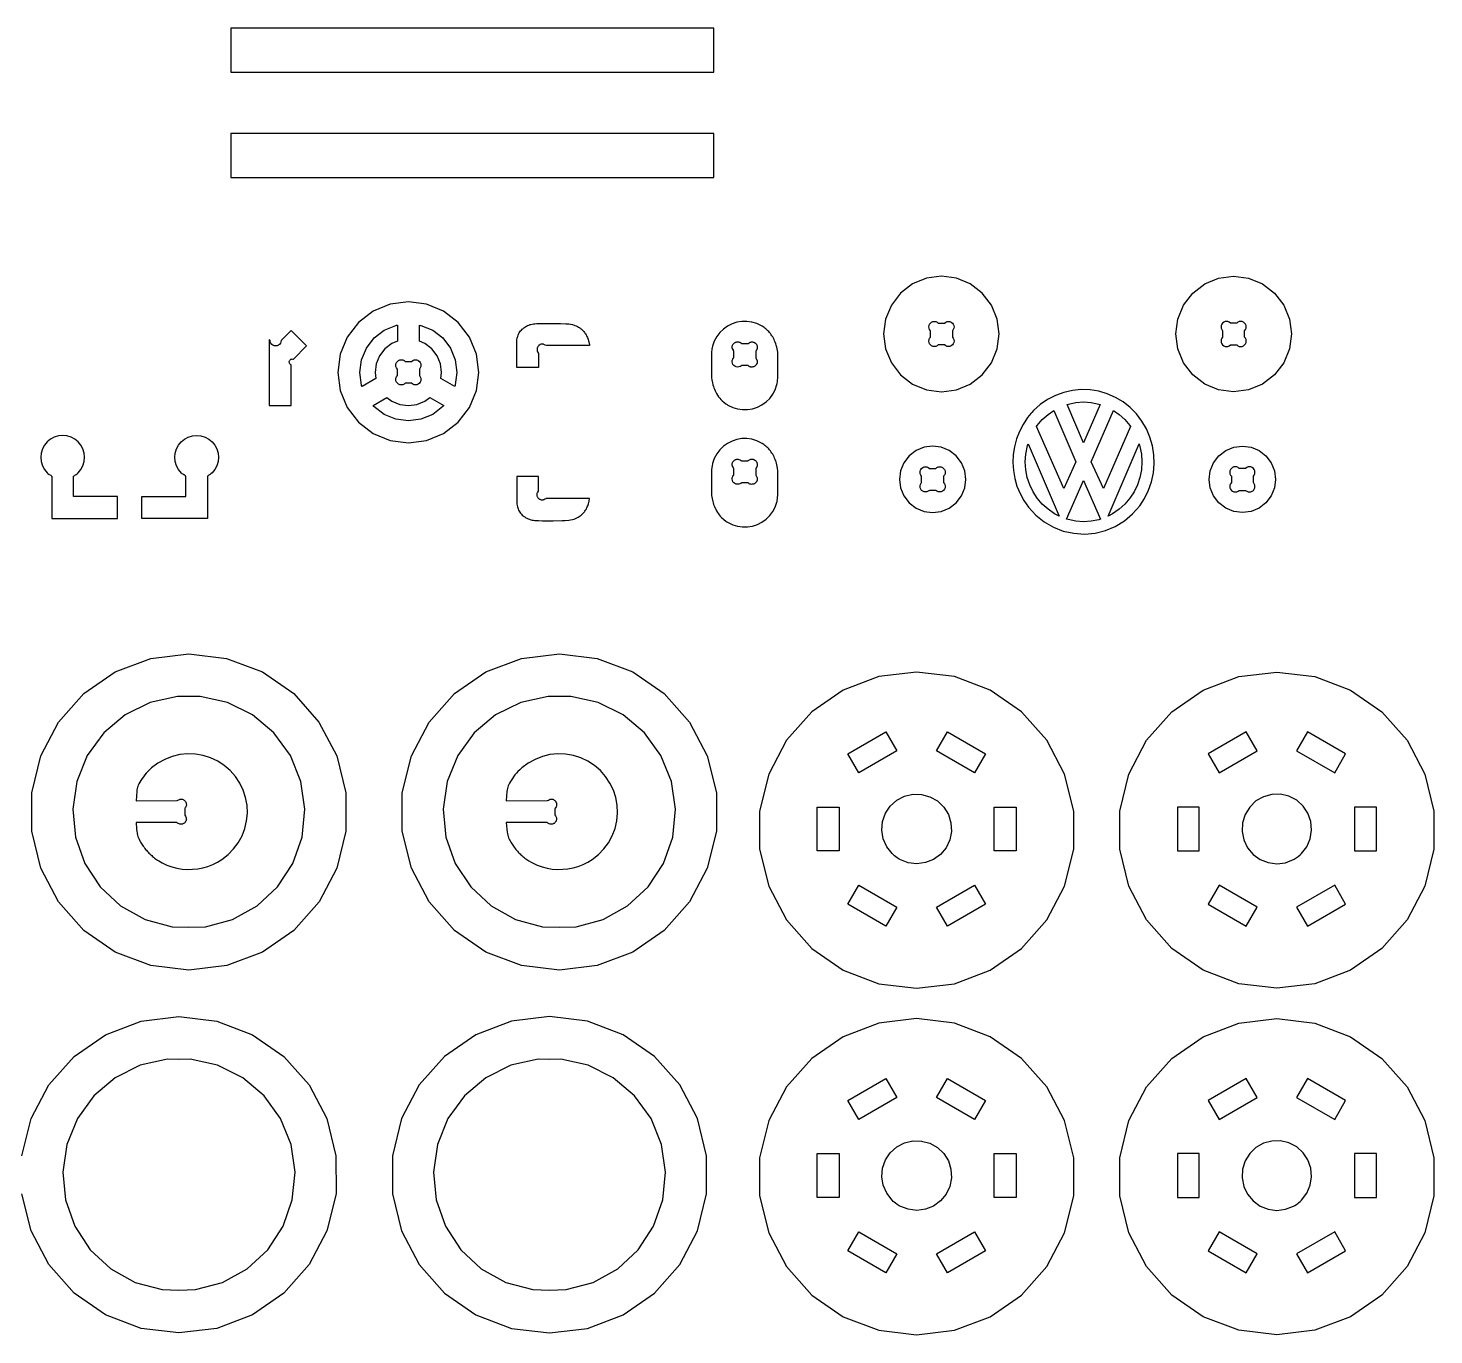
# Model space of a CAD drawing. Extents: x 33 to 204, y -108 to 31.
# Drawn here: x 166.71 to 198.66, y -4.39 to 25.3 of the extents above; entities that cross this region are included whole.
import ezdxf

# ---------------------------------------------------------------- set-up
doc = ezdxf.new("R2010")
doc.units = 0
doc.layers.add('SECTIONCUTEDGES', color=18, linetype='CONTINUOUS')

msp = doc.modelspace()

# ---------------------------------------------------------------- linework, layer by layer
at = {"layer": 'SECTIONCUTEDGES'}
for points in [[(171.318, 24.304), (182.293, 24.304), (182.293, 25.302), (171.318, 25.302)], [(171.318, 21.909), (182.293, 21.909), (182.293, 22.907), (171.318, 22.907)], [(186.809, 17.215), (187.126, 17.083), (187.466, 17.039), (187.806, 17.083), (188.122, 17.215), (188.394, 17.423), (188.603, 17.695), (188.734, 18.012), (188.779, 18.352), (188.734, 18.692), (188.603, 19.009), (188.394, 19.281), (188.122, 19.49), (187.806, 19.621), (187.466, 19.665), (187.126, 19.621), (186.809, 19.49), (186.537, 19.281), (186.328, 19.009), (186.197, 18.692), (186.152, 18.352), (186.197, 18.012), (186.328, 17.695), (186.537, 17.423)], [(193.449, 17.215), (193.177, 17.423), (192.968, 17.695), (192.837, 18.012), (192.792, 18.352), (192.837, 18.692), (192.968, 19.009), (193.177, 19.281), (193.449, 19.49), (193.765, 19.621), (194.105, 19.665), (194.445, 19.621), (194.762, 19.49), (195.034, 19.281), (195.243, 19.009), (195.374, 18.692), (195.419, 18.352), (195.374, 18.012), (195.243, 17.695), (195.034, 17.423), (194.762, 17.215), (194.445, 17.083), (194.105, 17.039), (193.765, 17.083)], [(174.552, 16.092), (174.938, 15.932), (175.353, 15.877), (175.768, 15.932), (176.154, 16.092), (176.486, 16.347), (176.741, 16.679), (176.901, 17.065), (176.956, 17.48), (176.901, 17.895), (176.741, 18.281), (176.486, 18.613), (176.154, 18.868), (175.768, 19.028), (175.353, 19.083), (174.938, 19.028), (174.552, 18.868), (174.22, 18.613), (173.965, 18.281), (173.805, 17.895), (173.75, 17.48), (173.805, 17.065), (173.965, 16.679), (174.22, 16.347)], [(174.29, 17.183), (174.287, 17.192), (174.249, 17.48), (174.286, 17.766), (174.397, 18.032), (174.572, 18.261), (174.801, 18.436), (175.067, 18.546), (175.079, 18.549), (175.104, 18.551), (175.104, 18.187), (174.976, 18.134), (174.819, 18.014), (174.699, 17.857), (174.624, 17.675), (174.598, 17.48), (174.616, 17.343), (174.301, 17.16)], [(176.405, 17.16), (176.09, 17.343), (176.108, 17.48), (176.082, 17.675), (176.007, 17.857), (175.887, 18.014), (175.73, 18.134), (175.602, 18.187), (175.602, 18.551), (175.629, 18.548), (175.639, 18.546), (175.905, 18.436), (176.134, 18.261), (176.309, 18.032), (176.419, 17.766), (176.457, 17.48), (176.419, 17.193), (176.416, 17.183)], [(177.814, 17.589), (177.815, 18.083), (177.817, 18.197), (177.82, 18.228), (177.826, 18.259), (177.831, 18.279), (177.837, 18.298), (177.847, 18.324), (177.858, 18.349), (177.871, 18.374), (177.886, 18.397), (177.902, 18.42), (177.92, 18.441), (177.94, 18.462), (177.951, 18.472), (177.973, 18.49), (177.996, 18.507), (178.021, 18.523), (178.034, 18.53), (178.06, 18.542), (178.089, 18.555), (178.119, 18.565), (178.134, 18.569), (178.165, 18.576), (178.196, 18.582), (178.228, 18.585), (178.275, 18.587), (178.384, 18.591), (178.604, 18.592), (178.811, 18.589), (178.928, 18.585), (178.999, 18.581), (179.04, 18.575), (179.079, 18.566), (179.12, 18.554), (179.135, 18.548), (179.164, 18.536), (179.193, 18.522), (179.221, 18.505), (179.247, 18.488), (179.26, 18.478), (179.277, 18.465), (179.293, 18.451), (179.309, 18.436), (179.324, 18.421), (179.338, 18.405), (179.352, 18.389), (179.365, 18.372), (179.377, 18.354), (179.389, 18.336), (179.399, 18.317), (179.409, 18.298), (179.421, 18.272), (179.439, 18.227), (179.448, 18.197), (179.455, 18.173), (179.469, 18.105), (179.472, 18.087), (178.49, 18.087), (178.488, 18.088), (178.464, 18.098), (178.434, 18.114), (178.423, 18.119), (178.418, 18.121), (178.407, 18.123), (178.395, 18.124), (178.384, 18.123), (178.378, 18.122), (178.361, 18.117), (178.35, 18.113), (178.339, 18.108), (178.329, 18.101), (178.32, 18.094), (178.312, 18.086), (178.304, 18.077), (178.297, 18.067), (178.291, 18.057), (178.286, 18.046), (178.282, 18.035), (178.279, 18.023), (178.277, 18.005), (178.277, 17.987), (178.278, 17.98), (178.282, 17.962), (178.287, 17.948), (178.3, 17.926), (178.307, 17.918), (178.313, 17.913), (178.313, 17.911), (178.313, 17.589)], [(182.615, 16.735), (182.722, 16.683), (182.832, 16.65), (182.946, 16.633), (183.061, 16.635), (183.175, 16.653), (183.285, 16.689), (183.387, 16.741), (183.481, 16.809), (183.563, 16.889), (183.633, 16.981), (183.687, 17.083), (183.729, 17.204), (183.734, 17.229), (183.74, 17.275), (183.75, 17.378), (183.75, 17.891), (183.746, 17.941), (183.734, 18.011), (183.725, 18.051), (183.713, 18.095), (183.702, 18.129), (183.69, 18.162), (183.676, 18.194), (183.661, 18.226), (183.646, 18.257), (183.631, 18.284), (183.615, 18.309), (183.598, 18.334), (183.58, 18.359), (183.561, 18.382), (183.541, 18.405), (183.521, 18.426), (183.499, 18.447), (183.476, 18.467), (183.453, 18.486), (183.429, 18.504), (183.395, 18.526), (183.374, 18.539), (183.269, 18.59), (183.159, 18.623), (183.045, 18.639), (182.93, 18.638), (182.816, 18.619), (182.707, 18.583), (182.604, 18.531), (182.51, 18.464), (182.428, 18.384), (182.359, 18.292), (182.305, 18.19), (182.265, 18.077), (182.258, 18.047), (182.252, 18.008), (182.244, 17.93), (182.241, 17.886), (182.241, 17.384), (182.243, 17.352), (182.248, 17.309), (182.262, 17.239), (182.274, 17.193), (182.284, 17.16), (182.295, 17.127), (182.308, 17.095), (182.321, 17.063), (182.337, 17.032), (182.355, 16.997), (182.377, 16.961), (182.401, 16.926), (182.427, 16.893), (182.456, 16.861), (182.486, 16.831), (182.52, 16.801), (182.566, 16.766), (182.595, 16.746)], [(187.242, 18.083), (187.216, 18.103), (187.196, 18.128), (187.184, 18.159), (187.18, 18.191), (187.184, 18.223), (187.196, 18.253), (187.216, 18.279), (187.216, 18.425), (187.196, 18.451), (187.184, 18.481), (187.18, 18.513), (187.184, 18.545), (187.196, 18.576), (187.216, 18.601), (187.242, 18.621), (187.272, 18.634), (187.305, 18.638), (187.337, 18.634), (187.367, 18.621), (187.393, 18.601), (187.538, 18.601), (187.564, 18.621), (187.594, 18.634), (187.627, 18.638), (187.659, 18.634), (187.689, 18.621), (187.715, 18.601), (187.735, 18.576), (187.747, 18.545), (187.752, 18.513), (187.747, 18.481), (187.735, 18.451), (187.715, 18.425), (187.715, 18.279), (187.735, 18.253), (187.747, 18.223), (187.752, 18.191), (187.747, 18.159), (187.735, 18.128), (187.715, 18.103), (187.689, 18.083), (187.659, 18.07), (187.627, 18.066), (187.594, 18.07), (187.564, 18.083), (187.538, 18.103), (187.393, 18.103), (187.367, 18.083), (187.337, 18.07), (187.305, 18.066), (187.272, 18.07)], [(193.882, 18.083), (193.912, 18.07), (193.944, 18.066), (193.977, 18.07), (194.007, 18.083), (194.033, 18.103), (194.178, 18.103), (194.204, 18.083), (194.234, 18.07), (194.266, 18.066), (194.299, 18.07), (194.329, 18.083), (194.355, 18.103), (194.375, 18.128), (194.387, 18.159), (194.391, 18.191), (194.387, 18.223), (194.375, 18.253), (194.355, 18.279), (194.355, 18.425), (194.375, 18.451), (194.387, 18.481), (194.391, 18.513), (194.387, 18.545), (194.375, 18.576), (194.355, 18.601), (194.329, 18.621), (194.299, 18.634), (194.266, 18.638), (194.234, 18.634), (194.204, 18.621), (194.178, 18.601), (194.033, 18.601), (194.007, 18.621), (193.977, 18.634), (193.944, 18.638), (193.912, 18.634), (193.882, 18.621), (193.856, 18.601), (193.836, 18.576), (193.824, 18.545), (193.819, 18.513), (193.824, 18.481), (193.836, 18.451), (193.856, 18.425), (193.856, 18.279), (193.836, 18.253), (193.824, 18.223), (193.819, 18.191), (193.824, 18.159), (193.836, 18.128), (193.856, 18.103)], [(172.19, 16.729), (172.689, 16.729), (172.689, 17.654), (172.677, 17.661), (172.667, 17.668), (172.662, 17.674), (172.654, 17.686), (172.649, 17.699), (172.647, 17.712), (172.647, 17.725), (172.65, 17.738), (172.656, 17.75), (172.664, 17.761), (172.673, 17.77), (172.685, 17.777), (172.697, 17.782), (172.71, 17.784), (172.724, 17.783), (172.74, 17.779), (173.041, 18.08), (172.689, 18.432), (172.461, 18.205), (172.456, 18.172), (172.444, 18.142), (172.424, 18.116), (172.398, 18.096), (172.368, 18.084), (172.336, 18.08), (172.303, 18.084), (172.273, 18.096), (172.247, 18.116), (172.228, 18.142), (172.215, 18.172), (172.211, 18.205), (172.19, 18.226)], [(182.77, 17.618), (182.746, 17.637), (182.728, 17.661), (182.715, 17.689), (182.71, 17.719), (182.712, 17.749), (182.722, 17.779), (182.729, 17.792), (182.741, 17.807), (182.744, 17.809), (182.745, 17.811), (182.746, 17.813), (182.746, 17.959), (182.744, 17.965), (182.737, 17.981), (182.717, 18.02), (182.713, 18.031), (182.711, 18.042), (182.71, 18.048), (182.71, 18.059), (182.711, 18.071), (182.716, 18.088), (182.72, 18.099), (182.726, 18.109), (182.732, 18.119), (182.74, 18.129), (182.748, 18.137), (182.757, 18.145), (182.767, 18.152), (182.777, 18.158), (182.788, 18.163), (182.799, 18.167), (182.816, 18.171), (182.835, 18.172), (182.853, 18.171), (182.871, 18.167), (182.883, 18.163), (182.905, 18.151), (182.923, 18.135), (183.068, 18.135), (183.076, 18.138), (183.12, 18.163), (183.131, 18.168), (183.135, 18.169), (183.148, 18.172), (183.157, 18.172), (183.165, 18.172), (183.174, 18.171), (183.184, 18.169), (183.192, 18.167), (183.201, 18.164), (183.21, 18.16), (183.218, 18.156), (183.225, 18.151), (183.233, 18.146), (183.24, 18.14), (183.247, 18.134), (183.253, 18.127), (183.262, 18.114), (183.269, 18.102), (183.272, 18.095), (183.276, 18.083), (183.278, 18.076), (183.281, 18.062), (183.282, 18.049), (183.281, 18.035), (183.281, 18.028), (183.278, 18.015), (183.274, 18.003), (183.268, 17.99), (183.265, 17.985), (183.258, 17.973), (183.252, 17.967), (183.247, 17.962), (183.246, 17.961), (183.245, 17.813), (183.247, 17.808), (183.274, 17.758), (183.277, 17.75), (183.281, 17.738), (183.281, 17.733), (183.282, 17.721), (183.281, 17.707), (183.279, 17.698), (183.277, 17.689), (183.274, 17.681), (183.27, 17.672), (183.266, 17.664), (183.261, 17.656), (183.255, 17.649), (183.25, 17.642), (183.243, 17.635), (183.236, 17.629), (183.223, 17.619), (183.211, 17.613), (183.199, 17.607), (183.186, 17.603), (183.179, 17.602), (183.165, 17.6), (183.151, 17.6), (183.138, 17.601), (183.125, 17.604), (183.112, 17.608), (183.1, 17.613), (183.088, 17.62), (183.074, 17.632), (183.071, 17.635), (183.068, 17.637), (182.922, 17.636), (182.921, 17.636), (182.914, 17.628), (182.896, 17.616), (182.888, 17.612), (182.859, 17.603), (182.828, 17.6), (182.798, 17.606)], [(175.129, 17.211), (175.104, 17.231), (175.084, 17.256), (175.071, 17.287), (175.067, 17.319), (175.071, 17.351), (175.084, 17.381), (175.104, 17.407), (175.104, 17.553), (175.084, 17.579), (175.071, 17.609), (175.067, 17.641), (175.071, 17.673), (175.084, 17.704), (175.104, 17.729), (175.129, 17.749), (175.16, 17.762), (175.192, 17.766), (175.224, 17.762), (175.254, 17.749), (175.28, 17.729), (175.426, 17.729), (175.452, 17.749), (175.482, 17.762), (175.514, 17.766), (175.546, 17.762), (175.577, 17.749), (175.602, 17.729), (175.622, 17.704), (175.635, 17.673), (175.639, 17.641), (175.635, 17.609), (175.622, 17.579), (175.602, 17.553), (175.602, 17.407), (175.622, 17.381), (175.635, 17.351), (175.639, 17.319), (175.635, 17.287), (175.622, 17.256), (175.602, 17.231), (175.577, 17.211), (175.546, 17.198), (175.514, 17.194), (175.482, 17.198), (175.452, 17.211), (175.426, 17.231), (175.28, 17.231), (175.254, 17.211), (175.224, 17.198), (175.192, 17.194), (175.16, 17.198)], [(190.009, 13.962), (190.235, 13.874), (190.472, 13.822), (190.715, 13.806), (190.957, 13.827), (191.193, 13.885), (191.417, 13.978), (191.625, 14.104), (191.811, 14.261), (191.971, 14.443), (192.083, 14.615), (192.174, 14.8), (192.242, 14.994), (192.285, 15.195), (192.303, 15.4), (192.295, 15.606), (192.262, 15.809), (192.205, 16.006), (192.124, 16.195), (192.02, 16.372), (191.895, 16.536), (191.751, 16.682), (191.592, 16.807), (191.42, 16.911), (191.235, 16.992), (191.042, 17.049), (190.843, 17.081), (190.641, 17.087), (190.441, 17.068), (190.244, 17.023), (190.055, 16.953), (189.876, 16.86), (189.71, 16.746), (189.561, 16.611), (189.523, 16.571), (189.5, 16.545), (189.424, 16.451), (189.321, 16.297), (189.237, 16.136), (189.171, 15.966), (189.124, 15.79), (189.097, 15.61), (189.089, 15.428), (189.101, 15.246), (189.132, 15.067), (189.183, 14.892), (189.253, 14.724), (189.34, 14.564), (189.445, 14.415), (189.609, 14.236), (189.798, 14.084)], [(174.801, 16.524), (174.569, 16.703), (174.55, 16.728), (174.866, 16.911), (174.976, 16.826), (175.158, 16.751), (175.353, 16.725), (175.548, 16.751), (175.73, 16.826), (175.84, 16.911), (176.156, 16.728), (176.141, 16.708), (176.134, 16.7), (175.905, 16.524), (175.639, 16.413), (175.353, 16.376), (175.067, 16.413)], [(190.245, 14.837), (189.627, 16.247), (189.644, 16.274), (189.758, 16.408), (189.889, 16.525), (190.017, 16.613), (190.523, 15.45)], [(190.696, 15.88), (190.32, 16.748), (190.35, 16.759), (190.523, 16.795), (190.696, 16.806), (190.869, 16.795), (191.041, 16.759), (191.073, 16.748)], [(191.148, 14.837), (190.87, 15.45), (191.375, 16.613), (191.504, 16.525), (191.634, 16.408), (191.749, 16.274), (191.766, 16.247)], [(167.247, 14.158), (168.744, 14.158), (168.744, 14.657), (167.746, 14.657), (167.746, 15.117), (167.748, 15.123), (167.754, 15.13), (167.764, 15.14), (167.773, 15.146), (167.802, 15.161), (167.824, 15.175), (167.844, 15.192), (167.849, 15.196), (167.911, 15.272), (167.957, 15.359), (167.986, 15.452), (167.995, 15.549), (167.986, 15.647), (167.957, 15.74), (167.911, 15.827), (167.849, 15.902), (167.774, 15.964), (167.687, 16.01), (167.594, 16.039), (167.497, 16.048), (167.399, 16.039), (167.306, 16.01), (167.219, 15.964), (167.144, 15.902), (167.082, 15.827), (167.036, 15.74), (167.007, 15.647), (166.998, 15.549), (167.007, 15.452), (167.036, 15.359), (167.082, 15.272), (167.144, 15.197), (167.159, 15.182), (167.188, 15.162), (167.227, 15.141), (167.235, 15.134), (167.244, 15.124), (167.247, 15.118)], [(169.294, 14.158), (169.294, 14.657), (170.292, 14.657), (170.292, 15.117), (170.29, 15.121), (170.278, 15.136), (170.272, 15.141), (170.263, 15.147), (170.247, 15.154), (170.224, 15.168), (170.213, 15.175), (170.193, 15.192), (170.126, 15.272), (170.08, 15.359), (170.052, 15.452), (170.042, 15.549), (170.052, 15.647), (170.08, 15.74), (170.126, 15.827), (170.188, 15.902), (170.264, 15.964), (170.35, 16.01), (170.444, 16.039), (170.541, 16.048), (170.638, 16.039), (170.732, 16.01), (170.818, 15.964), (170.894, 15.902), (170.956, 15.827), (171.002, 15.74), (171.03, 15.647), (171.04, 15.549), (171.03, 15.452), (171.002, 15.359), (170.956, 15.272), (170.894, 15.197), (170.867, 15.173), (170.849, 15.162), (170.817, 15.146), (170.803, 15.134), (170.793, 15.122), (170.791, 15.118), (170.79, 14.158)], [(182.618, 14.068), (182.722, 14.018), (182.832, 13.984), (182.946, 13.968), (183.061, 13.969), (183.175, 13.988), (183.285, 14.024), (183.387, 14.076), (183.481, 14.143), (183.563, 14.224), (183.633, 14.316), (183.687, 14.418), (183.726, 14.53), (183.731, 14.547), (183.734, 14.564), (183.74, 14.609), (183.75, 14.716), (183.75, 15.225), (183.749, 15.243), (183.741, 15.306), (183.727, 15.376), (183.717, 15.413), (183.707, 15.446), (183.702, 15.463), (183.69, 15.496), (183.676, 15.529), (183.661, 15.561), (183.646, 15.592), (183.631, 15.618), (183.615, 15.644), (183.598, 15.669), (183.58, 15.693), (183.561, 15.717), (183.541, 15.739), (183.521, 15.761), (183.499, 15.782), (183.476, 15.802), (183.453, 15.821), (183.429, 15.839), (183.395, 15.861), (183.376, 15.873), (183.269, 15.924), (183.159, 15.958), (183.045, 15.974), (182.93, 15.973), (182.816, 15.954), (182.707, 15.918), (182.604, 15.866), (182.51, 15.799), (182.428, 15.718), (182.359, 15.626), (182.305, 15.525), (182.265, 15.412), (182.26, 15.391), (182.255, 15.365), (182.244, 15.265), (182.241, 15.223), (182.242, 14.696), (182.243, 14.682), (182.253, 14.614), (182.269, 14.544), (182.278, 14.511), (182.289, 14.478), (182.301, 14.445), (182.308, 14.429), (182.321, 14.397), (182.329, 14.382), (182.344, 14.351), (182.355, 14.332), (182.377, 14.296), (182.401, 14.261), (182.414, 14.244), (182.441, 14.211), (182.471, 14.18), (182.52, 14.135), (182.566, 14.1), (182.592, 14.083)], [(186.888, 14.393), (187.07, 14.318), (187.266, 14.292), (187.461, 14.318), (187.643, 14.393), (187.8, 14.513), (187.92, 14.67), (187.995, 14.852), (188.021, 15.047), (187.995, 15.242), (187.92, 15.425), (187.8, 15.581), (187.643, 15.701), (187.461, 15.776), (187.266, 15.802), (187.07, 15.776), (186.888, 15.701), (186.732, 15.581), (186.612, 15.425), (186.537, 15.242), (186.511, 15.047), (186.537, 14.852), (186.612, 14.67), (186.732, 14.513)], [(190.054, 14.257), (190.033, 14.268), (189.889, 14.367), (189.758, 14.484), (189.644, 14.618), (189.547, 14.766), (189.471, 14.925), (189.415, 15.094), (189.381, 15.268), (189.37, 15.446), (189.381, 15.624), (189.42, 15.815), (189.434, 15.856), (190.14, 14.214)], [(191.253, 14.214), (191.959, 15.856), (191.969, 15.827), (191.978, 15.798), (192.012, 15.624), (192.023, 15.446), (192.012, 15.268), (191.978, 15.094), (191.922, 14.925), (191.845, 14.766), (191.749, 14.618), (191.634, 14.484), (191.504, 14.367), (191.351, 14.263)], [(194.11, 14.318), (193.928, 14.393), (193.771, 14.513), (193.651, 14.67), (193.576, 14.852), (193.55, 15.047), (193.576, 15.242), (193.651, 15.425), (193.771, 15.581), (193.928, 15.701), (194.11, 15.776), (194.305, 15.802), (194.501, 15.776), (194.683, 15.701), (194.839, 15.581), (194.959, 15.425), (195.034, 15.242), (195.06, 15.047), (195.034, 14.852), (194.959, 14.67), (194.839, 14.513), (194.683, 14.393), (194.501, 14.318), (194.305, 14.292)], [(182.77, 14.953), (182.746, 14.971), (182.728, 14.995), (182.715, 15.023), (182.71, 15.053), (182.712, 15.084), (182.722, 15.114), (182.729, 15.126), (182.74, 15.141), (182.744, 15.144), (182.746, 15.147), (182.746, 15.296), (182.744, 15.3), (182.731, 15.326), (182.719, 15.349), (182.717, 15.354), (182.713, 15.365), (182.711, 15.377), (182.71, 15.382), (182.71, 15.394), (182.711, 15.4), (182.713, 15.411), (182.716, 15.422), (182.72, 15.433), (182.726, 15.444), (182.732, 15.454), (182.74, 15.463), (182.748, 15.472), (182.757, 15.479), (182.767, 15.486), (182.777, 15.492), (182.788, 15.497), (182.799, 15.501), (182.816, 15.505), (182.835, 15.506), (182.847, 15.506), (182.865, 15.503), (182.891, 15.493), (182.912, 15.48), (182.921, 15.471), (182.923, 15.47), (183.072, 15.471), (183.076, 15.473), (183.123, 15.499), (183.135, 15.504), (183.148, 15.506), (183.161, 15.507), (183.174, 15.506), (183.184, 15.504), (183.192, 15.502), (183.201, 15.498), (183.21, 15.495), (183.218, 15.491), (183.225, 15.486), (183.233, 15.48), (183.24, 15.475), (183.247, 15.468), (183.253, 15.461), (183.262, 15.448), (183.269, 15.436), (183.274, 15.424), (183.278, 15.41), (183.281, 15.397), (183.282, 15.383), (183.281, 15.37), (183.281, 15.363), (183.278, 15.35), (183.274, 15.337), (183.268, 15.325), (183.265, 15.319), (183.258, 15.308), (183.252, 15.301), (183.247, 15.297), (183.245, 15.294), (183.245, 15.148), (183.246, 15.144), (183.27, 15.1), (183.276, 15.089), (183.277, 15.085), (183.281, 15.072), (183.281, 15.068), (183.282, 15.055), (183.281, 15.042), (183.279, 15.033), (183.277, 15.024), (183.274, 15.015), (183.27, 15.007), (183.266, 14.998), (183.261, 14.991), (183.255, 14.983), (183.25, 14.976), (183.243, 14.97), (183.236, 14.963), (183.223, 14.954), (183.211, 14.947), (183.199, 14.942), (183.192, 14.94), (183.179, 14.937), (183.165, 14.935), (183.151, 14.934), (183.138, 14.936), (183.125, 14.938), (183.112, 14.942), (183.1, 14.948), (183.094, 14.951), (183.083, 14.959), (183.078, 14.963), (183.073, 14.968), (183.069, 14.971), (182.921, 14.971), (182.919, 14.969), (182.916, 14.965), (182.905, 14.957), (182.896, 14.951), (182.888, 14.947), (182.859, 14.937), (182.828, 14.935), (182.798, 14.94)], [(178.021, 14.177), (178.047, 14.164), (178.074, 14.151), (178.104, 14.14), (178.134, 14.131), (178.165, 14.124), (178.196, 14.118), (178.228, 14.115), (178.306, 14.111), (178.4, 14.109), (178.639, 14.108), (178.846, 14.112), (178.918, 14.114), (178.999, 14.119), (179.04, 14.125), (179.079, 14.134), (179.12, 14.146), (179.149, 14.158), (179.179, 14.171), (179.207, 14.186), (179.234, 14.203), (179.26, 14.222), (179.277, 14.235), (179.293, 14.249), (179.309, 14.264), (179.324, 14.279), (179.338, 14.295), (179.352, 14.311), (179.365, 14.328), (179.377, 14.346), (179.389, 14.364), (179.399, 14.383), (179.409, 14.401), (179.418, 14.421), (179.43, 14.45), (179.446, 14.495), (179.461, 14.553), (179.472, 14.613), (178.49, 14.613), (178.486, 14.612), (178.479, 14.609), (178.453, 14.596), (178.434, 14.585), (178.423, 14.581), (178.418, 14.579), (178.407, 14.577), (178.395, 14.576), (178.384, 14.577), (178.378, 14.578), (178.361, 14.583), (178.35, 14.587), (178.339, 14.592), (178.329, 14.599), (178.32, 14.606), (178.312, 14.614), (178.304, 14.623), (178.297, 14.633), (178.291, 14.643), (178.286, 14.654), (178.282, 14.665), (178.279, 14.677), (178.277, 14.695), (178.277, 14.713), (178.28, 14.732), (178.286, 14.749), (178.291, 14.76), (178.306, 14.781), (178.31, 14.785), (178.313, 14.787), (178.313, 15.111), (177.814, 15.111), (177.815, 14.609), (177.816, 14.554), (177.818, 14.492), (177.819, 14.482), (177.824, 14.452), (177.831, 14.421), (177.837, 14.402), (177.847, 14.376), (177.858, 14.351), (177.871, 14.326), (177.886, 14.303), (177.902, 14.28), (177.92, 14.259), (177.94, 14.238), (177.962, 14.219), (177.985, 14.201), (177.996, 14.193)], [(187.042, 14.778), (187.016, 14.798), (186.997, 14.824), (186.984, 14.854), (186.98, 14.886), (186.984, 14.918), (186.997, 14.948), (187.016, 14.974), (187.016, 15.12), (186.997, 15.146), (186.984, 15.176), (186.98, 15.208), (186.984, 15.241), (186.997, 15.271), (187.016, 15.297), (187.042, 15.316), (187.072, 15.329), (187.105, 15.333), (187.137, 15.329), (187.167, 15.316), (187.193, 15.297), (187.339, 15.297), (187.364, 15.316), (187.395, 15.329), (187.427, 15.333), (187.459, 15.329), (187.489, 15.316), (187.515, 15.297), (187.535, 15.271), (187.548, 15.241), (187.552, 15.208), (187.548, 15.176), (187.535, 15.146), (187.515, 15.12), (187.515, 14.974), (187.535, 14.948), (187.548, 14.918), (187.552, 14.886), (187.548, 14.854), (187.535, 14.824), (187.515, 14.798), (187.489, 14.778), (187.459, 14.765), (187.427, 14.761), (187.395, 14.765), (187.364, 14.778), (187.339, 14.798), (187.193, 14.798), (187.167, 14.778), (187.137, 14.765), (187.105, 14.761), (187.072, 14.765)], [(190.311, 14.147), (190.696, 15.022), (191.082, 14.147), (191.061, 14.139), (191.04, 14.132), (190.869, 14.097), (190.696, 14.086), (190.523, 14.097), (190.349, 14.133)], [(194.144, 14.761), (194.176, 14.765), (194.207, 14.778), (194.232, 14.798), (194.378, 14.798), (194.404, 14.778), (194.434, 14.765), (194.466, 14.761), (194.499, 14.765), (194.529, 14.778), (194.555, 14.798), (194.574, 14.824), (194.587, 14.854), (194.591, 14.886), (194.587, 14.918), (194.574, 14.948), (194.555, 14.974), (194.555, 15.12), (194.574, 15.146), (194.587, 15.176), (194.591, 15.208), (194.587, 15.241), (194.574, 15.271), (194.555, 15.297), (194.529, 15.316), (194.499, 15.329), (194.466, 15.333), (194.434, 15.329), (194.404, 15.316), (194.378, 15.297), (194.232, 15.297), (194.207, 15.316), (194.176, 15.329), (194.144, 15.333), (194.112, 15.329), (194.082, 15.316), (194.056, 15.297), (194.036, 15.271), (194.023, 15.241), (194.019, 15.208), (194.023, 15.176), (194.036, 15.146), (194.056, 15.12), (194.056, 14.974), (194.036, 14.948), (194.023, 14.918), (194.019, 14.886), (194.023, 14.854), (194.036, 14.824), (194.056, 14.798), (194.082, 14.778), (194.112, 14.765)], [(167.979, 4.799), (167.404, 5.447), (167.002, 6.215), (166.794, 7.056), (166.794, 7.923), (167.002, 8.764), (167.405, 9.531), (167.98, 10.18), (168.693, 10.672), (169.503, 10.978), (170.363, 11.083), (171.223, 10.978), (172.034, 10.672), (172.747, 10.18), (173.321, 9.531), (173.724, 8.764), (173.932, 7.923), (173.932, 7.056), (173.725, 6.215), (173.322, 5.447), (172.747, 4.799), (172.034, 4.307), (171.224, 4), (170.363, 3.896), (169.503, 4), (168.692, 4.307)], [(177.113, 4.307), (176.4, 4.799), (175.825, 5.447), (175.422, 6.215), (175.215, 7.056), (175.215, 7.923), (175.423, 8.764), (175.826, 9.531), (176.401, 10.18), (177.114, 10.672), (177.924, 10.978), (178.784, 11.083), (179.644, 10.978), (180.454, 10.672), (181.168, 10.18), (181.742, 9.531), (182.145, 8.764), (182.353, 7.923), (182.353, 7.056), (182.146, 6.215), (181.743, 5.447), (181.168, 4.799), (180.455, 4.307), (179.644, 4), (178.784, 3.896), (177.924, 4)], [(186.042, 3.587), (186.902, 3.483), (187.763, 3.587), (188.573, 3.894), (189.287, 4.387), (189.861, 5.035), (190.264, 5.802), (190.471, 6.644), (190.471, 7.511), (190.264, 8.352), (189.861, 9.119), (189.286, 9.767), (188.573, 10.259), (187.763, 10.566), (186.902, 10.67), (186.042, 10.566), (185.232, 10.259), (184.519, 9.767), (183.944, 9.119), (183.541, 8.352), (183.334, 7.511), (183.333, 6.644), (183.541, 5.802), (183.944, 5.035), (184.518, 4.387), (185.232, 3.894)], [(194.227, 3.587), (193.417, 3.894), (192.703, 4.387), (192.129, 5.035), (191.726, 5.802), (191.518, 6.644), (191.519, 7.511), (191.726, 8.352), (192.129, 9.119), (192.704, 9.767), (193.417, 10.259), (194.227, 10.566), (195.087, 10.67), (195.948, 10.566), (196.758, 10.259), (197.471, 9.767), (198.046, 9.119), (198.449, 8.352), (198.656, 7.511), (198.656, 6.644), (198.449, 5.802), (198.046, 5.035), (197.472, 4.387), (196.758, 3.894), (195.948, 3.587), (195.087, 3.483)], [(170.363, 4.869), (170.743, 4.878), (171.357, 5.045), (171.913, 5.353), (172.379, 5.786), (172.728, 6.318), (172.94, 6.918), (173.002, 7.551), (172.911, 8.181), (172.671, 8.77), (172.298, 9.285), (171.812, 9.696), (171.242, 9.978), (170.62, 10.116), (170.363, 10.11), (170.106, 10.116), (169.485, 9.978), (168.914, 9.696), (168.429, 9.285), (168.055, 8.77), (167.816, 8.181), (167.724, 7.551), (167.786, 6.918), (167.998, 6.318), (168.347, 5.786), (168.813, 5.353), (169.37, 5.045), (169.983, 4.878)], [(177.79, 5.045), (178.404, 4.878), (178.784, 4.869), (179.164, 4.878), (179.778, 5.045), (180.334, 5.353), (180.8, 5.786), (181.149, 6.318), (181.361, 6.918), (181.423, 7.551), (181.331, 8.181), (181.092, 8.77), (180.719, 9.285), (180.233, 9.696), (179.663, 9.978), (179.041, 10.116), (178.784, 10.11), (178.527, 10.116), (177.906, 9.978), (177.335, 9.696), (176.85, 9.285), (176.476, 8.77), (176.237, 8.181), (176.145, 7.551), (176.207, 6.918), (176.419, 6.318), (176.768, 5.786), (177.234, 5.353)], [(185.339, 8.812), (186.203, 9.311), (186.452, 8.879), (185.588, 8.38)], [(188.214, 8.38), (187.35, 8.879), (187.6, 9.311), (188.464, 8.812)], [(193.775, 8.38), (194.64, 8.879), (194.39, 9.311), (193.526, 8.812)], [(196.402, 8.38), (196.651, 8.812), (195.787, 9.311), (195.538, 8.879)], [(169.716, 6.357), (169.757, 6.334), (169.865, 6.284), (169.977, 6.243), (170.092, 6.213), (170.21, 6.193), (170.328, 6.184), (170.448, 6.186), (170.566, 6.198), (170.683, 6.22), (170.797, 6.253), (170.908, 6.296), (171.015, 6.349), (171.117, 6.411), (171.257, 6.521), (171.381, 6.648), (171.487, 6.791), (171.573, 6.947), (171.636, 7.114), (171.677, 7.287), (171.693, 7.464), (171.686, 7.642), (171.654, 7.817), (171.599, 7.987), (171.521, 8.147), (171.423, 8.295), (171.305, 8.429), (171.17, 8.546), (171.02, 8.643), (170.859, 8.719), (170.689, 8.773), (170.513, 8.803), (170.335, 8.809), (170.158, 8.792), (169.984, 8.75), (169.818, 8.685), (169.662, 8.599), (169.516, 8.489), (169.496, 8.472), (169.469, 8.447), (169.424, 8.401), (169.396, 8.37), (169.363, 8.331), (169.331, 8.291), (169.302, 8.249), (169.274, 8.207), (169.248, 8.163), (169.228, 8.127), (169.215, 8.098), (169.204, 8.068), (169.199, 8.053), (169.19, 8.023), (169.184, 7.992), (169.179, 7.957), (169.165, 7.746), (170.096, 7.747), (170.155, 7.776), (170.166, 7.78), (170.178, 7.782), (170.183, 7.782), (170.195, 7.783), (170.206, 7.781), (170.223, 7.777), (170.234, 7.772), (170.245, 7.767), (170.255, 7.76), (170.264, 7.753), (170.273, 7.745), (170.28, 7.736), (170.287, 7.726), (170.293, 7.716), (170.298, 7.705), (170.302, 7.694), (170.306, 7.676), (170.307, 7.658), (170.307, 7.646), (170.304, 7.628), (170.296, 7.604), (170.286, 7.588), (170.276, 7.576), (170.272, 7.573), (170.271, 7.57), (170.272, 7.419), (170.286, 7.391), (170.295, 7.374), (170.3, 7.363), (170.304, 7.352), (170.306, 7.341), (170.307, 7.329), (170.306, 7.318), (170.304, 7.307), (170.301, 7.295), (170.297, 7.284), (170.291, 7.274), (170.285, 7.264), (170.277, 7.254), (170.269, 7.246), (170.26, 7.238), (170.25, 7.231), (170.24, 7.225), (170.229, 7.22), (170.218, 7.216), (170.201, 7.213), (170.195, 7.212), (170.176, 7.211), (170.158, 7.213), (170.14, 7.218), (170.118, 7.229), (170.107, 7.236), (170.097, 7.246), (170.094, 7.248), (169.165, 7.248), (169.177, 7.098), (169.182, 7.048), (169.186, 7.014), (169.189, 6.998), (169.196, 6.965), (169.206, 6.933), (169.217, 6.902), (169.231, 6.871), (169.252, 6.831), (169.266, 6.806), (169.281, 6.781), (169.296, 6.757), (169.312, 6.733), (169.328, 6.709), (169.345, 6.686), (169.363, 6.663), (169.381, 6.64), (169.399, 6.618), (169.418, 6.597), (169.438, 6.575), (169.458, 6.555), (169.478, 6.535), (169.498, 6.516), (169.519, 6.497), (169.541, 6.478), (169.563, 6.46), (169.585, 6.443), (169.608, 6.426), (169.631, 6.41), (169.655, 6.394), (169.678, 6.379)], [(178.17, 6.334), (178.278, 6.284), (178.39, 6.243), (178.505, 6.213), (178.622, 6.193), (178.741, 6.184), (178.86, 6.186), (178.979, 6.198), (179.096, 6.22), (179.21, 6.253), (179.321, 6.296), (179.428, 6.349), (179.529, 6.411), (179.67, 6.521), (179.794, 6.648), (179.9, 6.791), (179.985, 6.947), (180.049, 7.114), (180.089, 7.287), (180.106, 7.464), (180.098, 7.642), (180.067, 7.817), (180.011, 7.987), (179.934, 8.147), (179.835, 8.295), (179.717, 8.429), (179.582, 8.546), (179.433, 8.643), (179.272, 8.719), (179.102, 8.773), (178.926, 8.803), (178.748, 8.809), (178.57, 8.792), (178.397, 8.75), (178.231, 8.685), (178.075, 8.599), (177.929, 8.489), (177.912, 8.475), (177.882, 8.447), (177.842, 8.406), (177.808, 8.37), (177.775, 8.331), (177.744, 8.291), (177.715, 8.249), (177.687, 8.207), (177.673, 8.185), (177.648, 8.141), (177.634, 8.113), (177.622, 8.083), (177.611, 8.053), (177.603, 8.023), (177.597, 7.992), (177.592, 7.953), (177.578, 7.746), (178.509, 7.747), (178.512, 7.748), (178.536, 7.759), (178.563, 7.774), (178.573, 7.778), (178.584, 7.781), (178.596, 7.782), (178.607, 7.783), (178.613, 7.782), (178.625, 7.78), (178.636, 7.777), (178.647, 7.772), (178.657, 7.767), (178.667, 7.76), (178.677, 7.753), (178.685, 7.745), (178.693, 7.736), (178.7, 7.726), (178.706, 7.716), (178.711, 7.705), (178.715, 7.694), (178.719, 7.676), (178.719, 7.67), (178.72, 7.652), (178.719, 7.64), (178.715, 7.622), (178.708, 7.604), (178.697, 7.586), (178.689, 7.577), (178.685, 7.572), (178.684, 7.57), (178.684, 7.421), (178.693, 7.402), (178.711, 7.368), (178.715, 7.358), (178.718, 7.347), (178.72, 7.335), (178.72, 7.329), (178.719, 7.318), (178.717, 7.307), (178.714, 7.295), (178.709, 7.284), (178.704, 7.274), (178.697, 7.264), (178.69, 7.254), (178.682, 7.246), (178.673, 7.238), (178.663, 7.231), (178.653, 7.225), (178.642, 7.22), (178.631, 7.216), (178.613, 7.213), (178.595, 7.211), (178.577, 7.212), (178.571, 7.213), (178.553, 7.218), (178.538, 7.224), (178.523, 7.234), (178.513, 7.242), (178.509, 7.247), (178.507, 7.248), (177.578, 7.248), (177.59, 7.098), (177.596, 7.031), (177.602, 6.998), (177.609, 6.965), (177.619, 6.933), (177.63, 6.902), (177.637, 6.886), (177.651, 6.856), (177.665, 6.831), (177.679, 6.806), (177.694, 6.781), (177.709, 6.757), (177.725, 6.733), (177.741, 6.709), (177.758, 6.686), (177.776, 6.663), (177.794, 6.64), (177.812, 6.618), (177.831, 6.597), (177.851, 6.575), (177.87, 6.555), (177.89, 6.535), (177.911, 6.516), (177.932, 6.497), (177.954, 6.478), (177.976, 6.46), (177.998, 6.443), (178.021, 6.426), (178.044, 6.41), (178.067, 6.394), (178.091, 6.379), (178.139, 6.351)], [(186.519, 6.411), (186.506, 6.418), (186.458, 6.449), (186.433, 6.467), (186.399, 6.494), (186.377, 6.512), (186.344, 6.544), (186.222, 6.701), (186.143, 6.882), (186.111, 7.076), (186.129, 7.273), (186.194, 7.459), (186.304, 7.623), (186.451, 7.755), (186.626, 7.847), (186.818, 7.892), (187.015, 7.889), (187.205, 7.837), (187.377, 7.739), (187.519, 7.602), (187.623, 7.435), (187.682, 7.246), (187.693, 7.049), (187.655, 6.856), (187.57, 6.678), (187.443, 6.526), (187.284, 6.41), (187.1, 6.338), (186.904, 6.313), (186.709, 6.337)], [(194.706, 6.41), (194.89, 6.338), (195.086, 6.313), (195.281, 6.337), (195.484, 6.418), (195.526, 6.445), (195.572, 6.479), (195.62, 6.518), (195.647, 6.544), (195.768, 6.701), (195.847, 6.882), (195.879, 7.076), (195.861, 7.273), (195.795, 7.459), (195.686, 7.623), (195.539, 7.755), (195.364, 7.847), (195.172, 7.892), (194.975, 7.889), (194.785, 7.837), (194.613, 7.739), (194.471, 7.602), (194.367, 7.435), (194.308, 7.246), (194.297, 7.049), (194.335, 6.856), (194.42, 6.678), (194.546, 6.526)], [(185.139, 6.604), (184.64, 6.604), (184.64, 7.602), (185.139, 7.602)], [(188.664, 6.604), (188.664, 7.602), (189.162, 7.602), (189.162, 6.604)], [(192.827, 6.604), (193.326, 6.604), (193.326, 7.602), (192.827, 7.602)], [(196.851, 6.604), (197.35, 6.604), (197.35, 7.602), (196.851, 7.602)], [(186.203, 4.895), (185.339, 5.394), (185.588, 5.826), (186.452, 5.327)], [(187.6, 4.895), (187.35, 5.327), (188.214, 5.826), (188.464, 5.394)], [(194.39, 4.895), (194.64, 5.327), (193.775, 5.826), (193.526, 5.394)], [(195.787, 4.895), (196.651, 5.394), (196.402, 5.826), (195.538, 5.327)], [(178.559, -4.349), (179.42, -4.245), (180.23, -3.938), (180.944, -3.446), (181.518, -2.797), (181.921, -2.03), (182.128, -1.188), (182.128, -0.322), (181.921, 0.52), (181.518, 1.287), (180.943, 1.935), (180.23, 2.427), (179.42, 2.734), (178.559, 2.838), (177.699, 2.734), (176.889, 2.427), (176.176, 1.935), (175.601, 1.287), (175.198, 0.52), (174.991, -0.322), (174.99, -1.188), (175.198, -2.03), (175.601, -2.797), (176.175, -3.446), (176.889, -3.938), (177.699, -4.245)], [(185.232, -3.983), (186.042, -4.29), (186.902, -4.394), (187.763, -4.29), (188.573, -3.983), (189.287, -3.491), (189.861, -2.842), (190.264, -2.075), (190.471, -1.233), (190.471, -0.367), (190.264, 0.475), (189.861, 1.242), (189.286, 1.89), (188.573, 2.382), (187.763, 2.689), (186.902, 2.793), (186.042, 2.689), (185.232, 2.382), (184.519, 1.89), (183.944, 1.242), (183.541, 0.475), (183.334, -0.367), (183.333, -1.233), (183.541, -2.075), (183.944, -2.842), (184.518, -3.491)], [(193.417, -3.983), (192.703, -3.491), (192.129, -2.842), (191.726, -2.075), (191.518, -1.233), (191.519, -0.367), (191.726, 0.475), (192.129, 1.242), (192.704, 1.89), (193.417, 2.382), (194.227, 2.689), (195.087, 2.793), (195.948, 2.689), (196.758, 2.382), (197.471, 1.89), (198.046, 1.242), (198.449, 0.475), (198.656, -0.367), (198.656, -1.233), (198.449, -2.075), (198.046, -2.842), (197.472, -3.491), (196.758, -3.983), (195.948, -4.29), (195.087, -4.394), (194.227, -4.29)], [(168.589, -2.891), (169.145, -3.2), (169.759, -3.366), (170.139, -3.375), (170.518, -3.366), (171.132, -3.2), (171.688, -2.891), (172.155, -2.458), (172.504, -1.926), (172.715, -1.326), (172.777, -0.693), (172.686, -0.064), (172.447, 0.526), (172.073, 1.041), (171.587, 1.451), (171.017, 1.734), (170.396, 1.872), (170.139, 1.866), (169.881, 1.872), (169.26, 1.734), (168.69, 1.451), (168.204, 1.041), (167.831, 0.526), (167.591, -0.064), (167.5, -0.693), (167.562, -1.326), (167.773, -1.926), (168.122, -2.458)], [(177.566, -3.2), (178.18, -3.366), (178.559, -3.375), (178.939, -3.366), (179.553, -3.2), (180.109, -2.891), (180.576, -2.458), (180.925, -1.926), (181.136, -1.326), (181.198, -0.693), (181.107, -0.064), (180.867, 0.526), (180.494, 1.041), (180.008, 1.451), (179.438, 1.734), (178.817, 1.872), (178.559, 1.866), (178.302, 1.872), (177.681, 1.734), (177.111, 1.451), (176.625, 1.041), (176.251, 0.526), (176.012, -0.064), (175.921, -0.693), (175.983, -1.326), (176.194, -1.926), (176.543, -2.458), (177.01, -2.891)], [(185.588, 0.503), (185.339, 0.935), (186.203, 1.434), (186.452, 1.002)], [(188.214, 0.503), (187.35, 1.002), (187.6, 1.434), (188.464, 0.935)], [(193.775, 0.503), (194.64, 1.002), (194.39, 1.434), (193.526, 0.935)], [(195.538, 1.002), (196.402, 0.503), (196.651, 0.935), (195.787, 1.434)], [(186.517, -1.465), (186.508, -1.46), (186.458, -1.428), (186.421, -1.401), (186.395, -1.38), (186.37, -1.359), (186.344, -1.333), (186.222, -1.176), (186.143, -0.995), (186.111, -0.801), (186.129, -0.604), (186.194, -0.418), (186.304, -0.254), (186.451, -0.122), (186.626, -0.03), (186.818, 0.015), (187.015, 0.012), (187.205, -0.04), (187.377, -0.138), (187.519, -0.275), (187.623, -0.442), (187.682, -0.631), (187.693, -0.828), (187.655, -1.021), (187.57, -1.199), (187.443, -1.351), (187.284, -1.467), (187.1, -1.539), (186.904, -1.564), (186.709, -1.54)], [(194.706, -1.467), (194.89, -1.539), (195.086, -1.564), (195.281, -1.54), (195.469, -1.466), (195.493, -1.453), (195.532, -1.428), (195.572, -1.398), (195.591, -1.383), (195.62, -1.359), (195.645, -1.334), (195.768, -1.176), (195.847, -0.995), (195.879, -0.801), (195.861, -0.604), (195.795, -0.418), (195.686, -0.254), (195.539, -0.122), (195.364, -0.03), (195.172, 0.015), (194.975, 0.012), (194.785, -0.04), (194.613, -0.138), (194.471, -0.275), (194.367, -0.442), (194.308, -0.631), (194.297, -0.828), (194.335, -1.021), (194.42, -1.199), (194.546, -1.351)], [(184.64, -1.273), (184.64, -0.275), (185.139, -0.275), (185.139, -1.273)], [(189.162, -1.273), (188.664, -1.273), (188.664, -0.275), (189.162, -0.275)], [(193.326, -1.273), (193.326, -0.275), (192.827, -0.275), (192.827, -1.273)], [(196.851, -1.273), (197.35, -1.273), (197.35, -0.275), (196.851, -0.275)], [(186.203, -2.982), (185.339, -2.483), (185.588, -2.051), (186.452, -2.55)], [(187.35, -2.55), (188.214, -2.051), (188.464, -2.483), (187.6, -2.982)], [(194.39, -2.982), (194.64, -2.55), (193.775, -2.051), (193.526, -2.483)], [(195.787, -2.982), (196.651, -2.483), (196.402, -2.051), (195.538, -2.55)]]:
    msp.add_lwpolyline(points, close=True, dxfattribs=at)
msp.add_lwpolyline([(166.57, -0.322), (166.777, 0.52), (167.18, 1.287), (167.755, 1.935), (168.468, 2.427), (169.278, 2.734), (170.139, 2.838), (170.999, 2.734), (171.809, 2.427), (172.522, 1.935), (173.097, 1.287), (173.5, 0.52), (173.707, -0.322), (173.708, -1.188), (173.5, -2.03), (173.097, -2.797), (172.523, -3.446), (171.809, -3.938), (170.999, -4.245), (170.139, -4.349), (169.278, -4.245), (168.468, -3.938), (167.754, -3.446), (167.18, -2.797), (166.777, -2.03), (166.57, -1.188)], dxfattribs=at)

doc.saveas('drawing.dxf')
